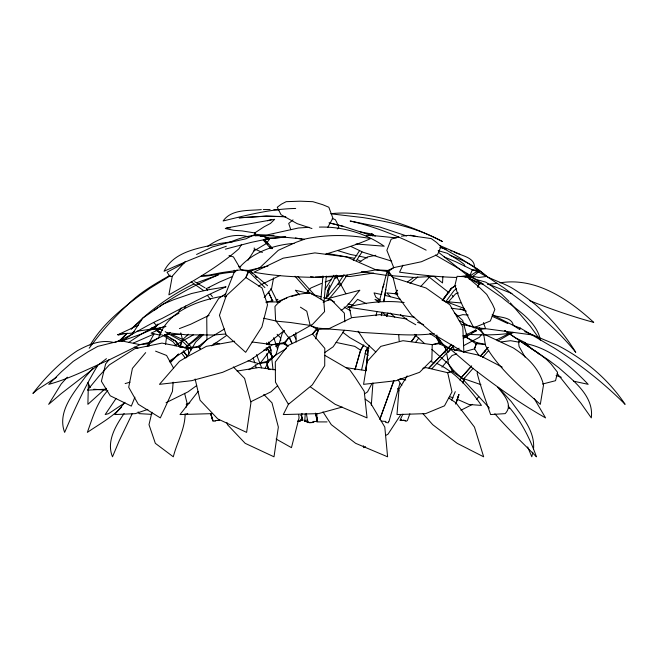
<?xml version="1.0" encoding="UTF-8"?>
<svg xmlns="http://www.w3.org/2000/svg" width="658" height="658" viewBox="0 0 658 658"><rect width="100%" height="100%" fill="white"/><g stroke="black" fill="none" stroke-linecap="round" stroke-linejoin="round"><path stroke-width="0.99" d="M400.467 415.19L388.014 434.181L385.966 435.283M442.867 276.516L442.53 282.956L433.967 276.253M387.299 270.874L387.241 271.622L393.097 277.536L426.006 287.982L449.875 304.802L462.796 326.87L463.874 352.326L434.354 334.708L411.694 315.314L397.564 295.812L393.097 277.536L387.875 270.454L375.924 269.829L346.264 275.233L313.512 277.355C293.443 276.952 273.679 275.834 253.898 272.19L283.179 258.175L314.894 252.894L346.618 256.941L375.924 269.829L387.809 271.598L387.875 270.454L393.755 267.617L421.424 261.736L437.578 254.506L440.926 246.66L436.575 242.44L431.278 238.591L408.61 235.367L401.413 236.181M371.309 405.229L372.93 382.923M320.94 298.888L322.955 275.924M323.983 302.228L326.269 276.064M88.353 384.93L87.884 404.341L103.627 390.169M173.136 382.183L172.454 391.354L160.338 417.896L138.287 404.275L128.705 387.274L132.414 368.373L145.673 352.622M304.695 421.449L305.238 414.014M307.089 421.449L306.99 422.428L308.183 422.65M307.426 421.91L307.631 419.886M313.866 421.449L313.767 422.428L309.466 422.79M301.216 420.487L301.956 413.405M365.807 370.75L368.052 350.278L369.196 345.343M365.807 370.512L368.019 350.475M300.887 420.487L300.344 421.202L297.441 421.202M533.49 449.332C535.373 431.072 521.317 415.453 511.332 401.651L498.188 387.266M387.702 271.877L387.875 270.454L387.241 271.622L387.792 271.91M185.128 413.8C185.046 429.057 176.944 442.283 173.309 456.808L155.337 443.327L148.996 424.657L151.957 412.221M165.577 344.348L166.384 338.36M318.217 330.497L317.205 330.308L318.217 330.497L315.618 338.837M337.266 275.513L336.995 277.536L345.804 293.6M468.48 275.126L469.82 278.753L479.402 282.545L477.963 287.242M436.896 334.971L436.484 337.793L439.873 343.969L440.251 342.596L436.484 337.793L429.822 333.507M138.369 325.151L117.782 334.79L120.702 333.984M327.742 296.709L328.91 289.717M381.566 293.435L381.895 291.494M475.726 330.045L476.269 330.76L475.726 330.045L463.281 336.444M166.885 335.424L167.214 333.474M381.336 315.511L381.87 312.427M383.762 301.454L385.851 289.405M186.181 407.261L186.979 402.828L184.618 393.32M381.344 315.692L381.862 312.698M383.77 301.701L388.804 271.4L387.463 270.775M337.357 275.562L336.995 277.536L334.248 278.581M327.75 290.408L329.822 285.07M326.031 298.288L327.717 290.523M330.102 223.046L343.237 226.344L371.614 235.539L371.943 234.059L360.222 231.846M361.637 369.747L365.881 350.854M273.555 277.923L271.548 288.739L264.162 297.474M532.857 452.136L531.796 456.808L527.658 446.922M376.006 315.733L376.911 311.785M379.181 301.915L387.11 271.154M301.208 415.091L302.721 419.903L301.956 420.487M355.007 369.722L360.666 349.941L355.032 369.533M371.531 235.506L371.943 234.059L374.542 235.654M388.985 421.449L399.908 383.293M519.836 329.526L520.248 328.079L513.322 325.414L492.653 315.017M180.267 347.408L181.962 341.584M477.568 371.729L477.157 373.135C480.743 387.274 485.884 400.73 490.621 414.556L505.163 413.635C513.684 404.892 503.518 394.57 497.876 387.348M477.938 287.168L479.106 283.466M481.393 282.94L479.402 282.545L478.942 283.976L469.82 278.753M106.415 388.302L105.815 390.145L93.814 389.232M325.208 289.092L333.869 275.241M483.441 322.568L485.579 328.671L479.633 328.079L479.156 329.526L485.579 328.671L532.922 335.012L528.884 333.688M456.068 403.222L458.93 394.594M464.326 378.292L463.051 382.125L464.326 378.292L473.135 368.241M455.936 403.222L458.84 394.594L455.64 404.152M388.656 421.449L388.171 422.831L385.596 422.428L385.925 421.449L381.105 421.095M462.763 383.022L464.384 378.218M382.388 288.492L384.009 284.157M393.813 380.76L379.839 419.294L393.871 380.637M407.417 420.487L409.86 413.775M387.776 274.139L388.598 271.754M156.012 330.727C156.991 329.288 155.847 330.497 160.939 333.935M248.856 271.754L248.971 271.853A1.168 0.765 -51 0 0 249.464 271.91L249.991 270.775A1.168 0.765 -51 0 0 249.497 270.709L248.856 271.754L264.894 287.571M134.906 397.152L131.329 406.118L110.24 395.787L101.406 381.286L105.634 363.915L109.129 359.613M451.684 400.08L455.278 391.642M460.057 380.39L461.258 377.577M405.295 420.487L405.04 421.071L406.817 421.071M192.983 347.292L188.048 348.279L180.555 346.988L179.675 346.198L182.126 340.581M402.425 420.487L400.294 419.689L402.844 414.186M402.992 265.149L399.546 272.19C418.504 274.699 437.282 276.96 456.389 277.437M265.158 368.283L268.275 361.982L266.926 353.511M132.307 413.553L119.279 440.638L112.493 456.808C106.185 441.46 115.602 425.833 124.123 413.52M288.911 403.329L283.302 414.556L318.365 413.635L342.193 407.063M328.811 290.005L336.32 275.126M327.774 227.29L332.882 218.135L328.836 207.237L322.733 204.696L312.871 201.685L300.426 201.192L286.205 201.669L281.385 204.169L277.257 207.245L281.04 214.705L297.268 223.695L311.95 228.532M184.404 308.52L185.745 305.97M371.803 383.853L367.518 391.872L364.565 393.813M315.791 334.93L318.225 330.456M156.662 330.456L160.207 332.529M186.346 357.771L195.673 342.07L203.684 334.338M90.097 345.211C102.154 324.698 121.113 309.285 139.965 295.277L150.23 288.114L169.805 276.056M248.033 260.19L254.375 250.32L254.218 247.934M367.945 347.325L365.766 351.01L367.83 347.498M386.485 315.577L387.99 312.994M386.394 315.898L387.94 313.266M407.179 375.874L399.011 389.281L396.988 414.556L425.627 413.635L444.495 405.83L451.997 391.872L447.703 372.699L426.022 367.616L422.855 368.283M396.215 294.866L397.259 293.131M241.601 244.365L238.928 248.798C217.782 267.296 193.246 281.073 168.876 294.866L172.314 276.097L185.416 261.366M360.954 349.817L363.627 345.442M395.145 293.797L397.284 290.293M360.559 350.097L363.751 344.891M395.162 293.748L397.292 290.277M343.986 274.682L337.957 284.001L326.171 298.123M353.313 260.28L359.342 250.961M370.923 235.638L371.943 234.059L375.249 236.14M347.103 275.011L340.507 285.21L328.202 299.949M356.447 260.576L361.941 252.08M371.943 234.059L371.079 235.367L373.02 235.967M479.402 282.545L478.637 283.697L483.523 284.083M97.499 365.815C84.676 387.003 74.379 409.646 64.64 432.388C56.925 411.776 73.795 392.629 85.104 377.24L92.729 368.554M157.978 324.024L154.663 328.671L152.689 328.934M449.949 290.408L451.314 288.492L455.764 285.687M259.63 363.981L269.615 351.117M443.377 299.596L449.858 290.523M344.471 330.267L333.17 346.782L324.887 352.466M178.77 311.234L181.164 307.96M415.766 342.127L418.809 338.031M445.556 302.022L454.069 290.565L456.446 288.763M479.633 328.079L478.744 329.271L483.638 334.001L513.273 347.909C527.083 356.891 539.42 368.357 543.524 384.93L540.317 404.341C520.141 386.608 499.175 369.015 485.489 345.573L483.638 334.001L479.633 328.079L461.225 324.271M89.192 348.222C100.6 332.594 113.439 317.97 127.619 304.802C140.014 292.407 155.255 283.672 170.299 275.176M411.414 341.543L416.325 335.012M442.809 299.719L451.363 288.352L442.719 299.826M116.014 398.534L105.181 414.556L108.636 413.635L124.551 402.959M411.234 341.625L416.169 335.07M107.822 390.498C96.923 402.17 92.622 417.74 87.341 432.388C99.119 424.295 111.638 417.567 121.598 407.105M481.746 334.239L479.419 337.266L463.577 345.672M519.31 329.271L520.248 328.079L554.069 347.909C579.723 364.014 603.723 382.874 625.1 404.341C608.28 379.016 584.255 359.087 557.351 345.211L524.714 331.632M524.204 343.805L525.166 342.596L531.779 348.847L548.714 360.173L558.889 367.797C573.266 380.743 594.108 395.853 591.303 417.896L581.039 403.354L557.236 373.538M476.499 399.447L478.81 396.56M198.181 391.411L180.021 414.556L212.115 413.635M453.263 346.305L448.361 352.326L444.29 346.577M124.954 402.277L114.821 414.556L135.351 413.635L147.877 409.375M284.223 330.703L282.183 333.474L275.875 354.917L267.551 362.673L266.712 361.472L258.462 363.545L249.012 369.681M469.146 279.132L478.662 271.91L479.221 270.454L458.19 256.891L441.312 247.145M441.954 367.148L446.815 361.481M316.572 421.449L317.46 420.758L315.815 413.52M157.262 330.3L159.203 328.079L165.939 326.524M482.618 357.417L488.721 350.459M461.472 377.462L471.696 365.947M480.579 355.929L488.039 347.531M448.633 301.529L455.69 293.781L458.396 292.966M448.197 359.877L452.136 355.452L456.742 353.946M461.316 377.503L471.375 366.218M480.093 356.43L488.137 347.399M420.651 286.6L429.057 277.536L428.087 275.965M443.706 353.338L448.312 348.296M306.011 293.155L310.889 287.982L321.458 283.442M147.178 346.33L154.03 334.001L133.385 343.057M431.919 368.653L453.749 345.664M67.297 377.157L61.194 383.976L48.667 404.341L61.268 393.574L106.44 358.659M429.139 367.863L451.733 344.315L429.057 367.921M119.575 341.058L127.101 333.261M131.205 329.008L142.613 318.201C158.126 304.662 175.225 292.876 193.855 284.026M178.376 354.136L170.159 362.64L178.458 354.103M127.15 333.244L118.621 341.436M237.094 269.887L233.845 273.086L224.427 296.89L226.286 296.256M337.258 228.959L338.911 227.364L336.468 221.746L335.251 219.616L332.224 218.489M153.141 328.737L156.67 325.414L178.927 313.274M239.043 267.962C252.672 252.228 273.769 244.85 294.044 243.394M184.684 347.934L200.501 334.338M188.418 334.256L182.529 339.651L180.777 332.858M277.676 385.711L270.882 391.872L250.649 401.816M131.296 328.975L141.47 320.183M341.148 310.387C349.258 305.419 353.568 297.029 359.885 290.211L328.975 298.345M266.515 344.603L284.166 330.67M409.967 283.392L417.805 276.977M186.14 347.202L202.212 334.634M446.543 301.701L460.789 302.91M207.377 246.602C218.777 238.237 234.791 232.513 248.708 236.995M293.016 219.895L288.714 223.44L290.778 229.716M134.306 331.418L131.945 333.145L124.469 333.688L118.415 335.012L117.807 334.47M211.58 345.878L226.418 335.588M169.345 361.11L188.698 348.279L198.831 346.198L206.949 339.651L224.477 328.975M196.726 385.53L187.982 391.872L166.022 402.704M253.363 251.257L266.046 243.764L269.632 239.134L266.227 238.731M277.117 302.433L279.206 300.928L286.822 298.099M407.491 281.912L413.24 277.808M388.459 271.343L393.755 267.617L386.855 250.32L391.181 239.175L398.814 236.831M276.261 300.517L277.931 299.357L275.949 299.851M154.35 310.214L157.681 307.952M159.343 306.817L162.913 304.383C180.382 292.868 198.979 283.063 218.259 274.937L196.709 282.743M225.735 293.731L218.629 298.567L206.752 317.658L206.949 339.651L199.489 347.408L198.831 346.198L199.695 346.988L188.698 348.279L161.975 343.098L134.791 348.724L109.343 364.861L98.848 376.318L87.456 390.145L106.045 389.191M275.661 346.009L279.041 343.739M451.429 288.237L455.698 285.408M467.674 277.495L477.075 271.277M129.067 342.201L141.528 334.001L156.67 325.414L153.528 322.486M359.918 261.761L367.477 256.941L375.833 255.279M174.732 345.804L182.463 341.033M476.976 272.461C481.179 271.047 475.981 269.912 478.662 271.91M286.32 348.518L275.875 354.917L266.712 361.472L268.283 368.834L270.101 369.599M463.314 338.393L476.269 330.76M497.933 340.943L512.886 332.29M183.335 340.531L193.6 334.708M56.547 377.33L37.712 389.404L32.9 393.402C45.542 377.199 59.968 362.295 77.134 350.854C88.378 344.693 100.542 339.24 113.669 342.481M455.542 350.221L459.111 348.197M365.544 446.667L363.784 447.662L363.339 445.754M206.316 288.64L219.854 281.904L232.521 276.492M258.413 286.041L279.93 275.496M460.896 410.263L472.543 404.349M496.625 339.849L510.641 332.693M196.561 254.473L212.378 246.939L225.776 243.254L245.952 238.796L255.32 234.256L304.103 239.142M275.982 346.552L279.617 344.718M185.021 414.754L187.785 413.405M463.397 336.715L467.065 334.93M471.654 332.693L476.244 330.456M186.198 404.489L189.817 402.762M409.564 235.63L410.543 235.235L417.188 236.617M184.281 263.085L167.074 272.19L169.871 276.467L172.544 276.418M209.088 315.314L190.656 324.271L179.412 328.605M160.165 328.984L151.077 333.145L159.409 335.012L161.358 334.848M170.381 332.545L148.568 342.596L139.989 344.652L109.763 359.589C89.578 368.258 69.987 378.58 48.758 384.346L61.531 371.671L73.26 361.349L88.18 351.726L97.812 346.363L120.685 340.704L139.989 344.652L149.547 343.632L148.568 342.596L148.84 346.174M267.674 220.808L268.99 220.241M114.632 342.538C131.131 336.016 145.714 325.578 161.967 318.497C183.023 307.327 204.227 296.314 226.064 286.814L207.434 289.939L191.585 293.517L173.745 299.686L163.077 304.136L142.811 318.069L132.258 334.05L123.087 340.655L122.322 339.314L122.372 341.157M121.228 341.239L141.528 334.001L152.45 329.271L151.603 328.079L158.594 328.671L162.633 330.324M229.14 242.407C241.7 237.604 256.266 231.879 269.237 238.591L250.937 242.44L225.373 249.16M325.11 282.052L331.509 279.617M226.36 246.256C205.206 253.577 184.437 262.007 164.048 271.252C174.189 250.805 200.09 247.959 219.854 243.452L232.85 241.683M208.751 287.982L209.631 287.653M165.174 326.228L158.594 328.671L151.965 329.526L151.603 328.079L152.434 329.403M323.07 302.096L330.768 299.357L344.34 313.15L344.825 321.885M227.018 227.857L225.233 228.515L233.648 230.292L242.078 230.909L254.753 232.932L264.031 226.829L270.479 223.44L274.666 219.32L227.018 227.857L230.185 227.948M218.135 420.487L219.435 419.903L218.826 419.656M183.179 352.301L183.705 351.931L183.302 351.191M325.513 254.218C340.803 249.448 356.052 245.237 370.66 238.591C348.913 234.667 326.763 234.281 305.115 239.002L295.779 242.407L278.276 250.32L259.951 267.617L248.856 271.877L248.51 270.454L241.058 269.829L221.335 272.667L208.331 275.233L201.883 275.529M457.326 316.259L462.804 314.623L468.274 315.067M542.496 384.05L555.541 380.694L557.556 372.321L550.878 363.726L546.699 359.589L538.795 353.486L523.957 343.632L525.166 342.596L515.379 337.793L504.513 330.448M291.609 296.454L299.258 294.258M125.143 383.565L130.07 382.183M464.153 351.693L474.525 348.847L476.688 342.596L462.911 335.777M269.731 220.052L271.655 219.55M120.496 341.066L123.433 340.326L122.322 339.314L122.923 340.54M266.038 302.318L272.971 300.591M460.271 276.549L470.067 275.233L472.312 269.829L479.221 270.454L488.368 277.536L504.267 288.114L513.791 295.277C536.369 312.007 558.05 330.415 575.766 352.326C564.811 334.601 551.305 318.554 535.653 304.802C527.93 298.592 519.853 292.802 511.389 287.653C500.549 281.739 488.384 278.688 478.152 271.622L479.221 270.454L478.284 271.598L472.312 269.829L455.764 261.761L444.199 256.941M137.177 331.213L150.715 329.197M267.954 266.046L248.51 270.454L245.911 277.536L226.253 295.812L219.451 315.314L226.122 334.708L245.664 352.326L261.925 326.87L267.51 304.802L262.057 287.982L245.911 277.536L248.79 271.622L248.51 270.454L249.324 271.598L241.058 269.829L233.45 256.941L229.025 255.559M263.603 350.229L268.497 349.365M237.127 371.071L258.759 367.509L275.455 369.812M122.298 333.622L124.14 333.31M487.422 284.388L497.07 283.327M499.948 282.866C535.538 276.853 568.849 299.357 593.722 322.387C571.868 316.408 550.45 309.021 529.419 300.509M299.785 421.071L297.474 421.317M213.825 343.501L216.54 343.098L219.418 343.715M223.128 296.1C197.737 300.624 167.749 310.831 158.652 337.793L149.202 343.969L148.568 342.596L149.021 345.82M234.659 341.222L206.349 346.363L186.568 357.039L179.428 361.349L159.458 384.346L191.552 380.694L222.618 372.321L250.328 360.049L272.511 344.652L284.264 342.596L288.73 337.793L312.616 324.271L324.608 311.588L323.777 300.928L310.206 292.892C297.309 294.11 283.623 295.771 274.945 306.529L275.612 320.495L288.73 337.793L284.437 343.969L284.264 342.596L287.908 345.721M366.111 235.811L370.059 235.276L396.379 237.892M501.108 341.954L510.559 340.704L519.359 342.234M307.031 420.117L306.003 420.256A5.511 1.415 4.9 0 0 304.539 421.095M400.294 419.689L401.561 419.771M181.295 334.404L172.791 334.544M373.637 273.062L350.27 276.467L345.664 276.434M266.095 301.989L280.209 301.915M265.799 238.879L285.687 237.036M285.597 237.077L273.975 238.122L264.894 237.735M225.546 334.001L213.62 335.012L185.753 334.79L166.951 332.685L165.183 331.648M260.19 236.263L273.983 235.276M513.363 332.685C499.027 335.235 484.411 335.111 469.886 334.461M323.317 277.1L315.19 277.141M326.286 276.919L343.081 276.409M309.17 227.306L298.461 227.989L266.112 235.153L255.304 235.761L254.753 232.932L255.518 234.758M434.305 333.59C410.386 336.682 386.197 333.565 362.204 332.52L349.439 330.653L317.205 328.079L310.181 325.414L290.359 322.486L277.043 321.227L263.554 318.217M331.04 213.694C348.271 211.769 365.535 214.294 382.282 218.316C403.157 223.761 423.316 231.723 442.497 241.576C418.011 228.046 390.252 221.952 362.862 217.568L331.048 213.842M300.928 419.689L302.721 419.903M369.747 235.556L370.717 235.622M261.3 209.614C248.42 210.84 231.583 208.997 223.111 220.973C246.906 215.15 271.038 208.882 295.681 208.463M263.307 209.565L270.093 209.581M165.199 334.585L169.772 334.494M319.393 227.092C342.292 226.451 365.33 233.138 384.198 246.207L356.044 243.986M213.011 420.487L210.725 413.586M215.051 420.487L219.706 420.487M300.221 420.487L302.886 420.487M399.949 420.487L405.813 420.487M304.498 421.449L308.117 421.449M312.937 421.449L317.649 421.449M316.802 421.91L327.051 421.91M433.277 276.418L413.824 277.437L388.171 275.414M200.509 276.418C211.86 276.253 222.947 272.47 234.371 272.19L234.19 270.208M273.851 209.672L279.132 209.836M386.164 275.34L361.316 271.589M285.605 216.638L266.062 216.079L239.093 217.839L266.408 216.186L285.753 216.762M404.144 302.483C385.136 300.171 366.103 302.409 347.621 307.08L414.737 317.337M466.127 334.157L468.011 334.305M485.546 344.562L475.849 343.632L476.688 342.596L485.538 344.447M151.85 414.375L139.134 413.635L138.122 411.908M397.909 294.003L386.707 292.892L390.515 296.725M310.518 276.648L313.323 276.944M451.24 308.191L465.14 310.074M468.208 275.85L470.075 276.056M251.956 341.954L272.511 344.652L284.437 343.632L284.264 342.596L283.911 343.805L288.155 346.61M346.05 367.616L366.218 370.676M326.763 253.379L354.243 258.249M156.53 330.028L161.013 332.545M573.62 381.188L588.194 384.346C570.922 366.374 550.483 348.296 525.224 343.492M159.697 329.526L154.663 328.671L159.203 328.079L159.639 329.403M472.872 276.376L478.925 277.437L486.558 276.467C476.622 266.778 463.174 259.976 449.99 255.362M295.352 237.941L301.94 239.175M347.975 304.07L352.861 304.958M356.981 255.715L350.656 254.506L337.932 250.673M358.939 256.094L367.279 257.936M336.057 342.423L354.752 346.363L361.012 350.443M329.008 222.848L343.46 226.418M406.899 319.04L380.053 314.623L351.89 317.658L329.016 328.671L317.049 329.526L317.205 328.079L312.492 334.001L287.974 345.573L275.307 361.982L275.34 369.311L275.463 382.15L288.418 404.341L312.279 384.93L324.715 365.708L324.797 348.345L312.492 334.001L317.066 329.271L317.205 328.079L317.584 329.403L310.181 325.414L306.776 311.201L300.443 307.179M381.681 294.595L374.057 292.892L375.817 297.161L379.863 299.916M384.535 295.236L400.352 299.291M403.181 420.075L404.941 420.487M399.858 378.671L405.739 380.044M308.832 293.484L295.352 290.211L299.341 294.85M311.719 294.192L321.014 296.807M492.143 314.902C498.896 317.888 511.702 316.35 513.322 325.414L518.677 328.901M179.675 346.198L188.048 348.279L188.961 354.366M134.174 347.111L137.958 348.066M445.293 352.301L444.389 351.454L445.729 351.166M430.776 361.612L434.765 362.772M238.788 266.309L240.77 266.835M439.848 247.408L446.157 249.259M248.066 360.699L258.462 363.545L267.839 362.254L266.712 361.472L268.283 368.834M438.138 250.632L447.267 253.264L458.667 260.288L464.063 264.261L464.787 265.865M323.703 297.597L329.173 299.291L334.585 301.956M436.624 363.339C455.55 372.148 469.606 388.648 481.45 405.41L469.039 404.489L457.458 399.381M449.801 396.684L453.049 397.81M442.069 300.212L464.367 308.47M450.491 250.673L451.832 251.109M380.094 299.99L378.185 299.357L380.036 300.171M391.716 261.136L363.265 252.335L351.051 246.52M556.092 375.471L561.29 377.305M479.287 329.403L468.027 325.414L459.218 320.462M155.568 351.15L166.581 355.452L173.622 368.266M463.355 276.368L466.127 277.388M492.159 316.259L507.811 323.53M453.913 251.907C461.085 255.806 474.986 257.048 474.484 267.617L478.695 271.474M417.452 322.256L423.645 324.633M406.628 235.951L379.724 227.002L350.138 221.022C376.73 226.928 402.03 237.67 426.145 250.163M489.379 284.544L511.965 293.575M460.148 308.783L466.374 311.226M480.94 384.667L461.686 377.98L452.433 371.614L453.658 370.619L461.686 377.98L489.387 408.05M380.439 301.553L374.986 299.357L378.794 302.532M300.262 420.075L301.076 420.487M255.123 249.16L262.402 252.458M439.462 245.409L459.926 254.218M171.393 334.305L185.169 340.712L186.272 341.856M357.384 259.688L360.921 261.407M366.49 303.708L357.631 299.357L349.538 308.438L351.314 317.09M435.407 255.057L467.435 273.564L502.103 297.581C516.201 309.679 536.492 320.471 540.465 340.252L530.044 325.907L510.402 302.877M344.118 307.023L350.624 310.79M324.986 355.452L349.859 369.944L355.394 377.774L364.236 391.354L367.049 417.896L335.087 404.275L310.535 387.003M276.105 439.026L291.453 447.662L299.045 417.92L298.765 414.927M167.395 333.195L183.204 341.954L191.19 349.957M164.533 334.544L175.086 340.556M415.79 324.764L408.273 320.495L400.385 314.705M502.251 367.148L479.838 355.452L450.08 348.847L439.322 343.805L440.251 342.596L450.08 348.847L472.205 367.797C495.614 386.007 519.746 403.231 545.556 417.896L534.23 398.6M165.528 335.638L168.185 337.192M169.953 338.228L172.618 339.775M194.562 281.649L205.025 287.801M382.257 312.205L387.126 316.498M173.498 340.293L174.181 340.712M368.908 348.518L349.826 337.636L342.629 332.191M162.584 335.004L173.26 341.954L176.196 345.919M525.043 344.364L537.29 352.474L539.494 354.539M448.888 398.082L455.928 402.828L474.451 427.067L483.663 456.808L457.137 443.327L432.684 424.657L423.078 413.792M438.598 252.335L466.744 274.896L467.435 273.564L466.251 274.567L466.876 276.796L479.032 286.987L486.764 294.447L492.505 304.333L494.849 309.499L490.358 320.964L473.785 327.799C466.506 313.866 459.045 300.426 455.007 285.194L457.08 276.335L466.876 276.796L467.435 273.564L466.456 274.789L474.657 279.058L485.76 282.134L491.427 285.852L501.667 294.184L509.086 301.438M504.596 330.456L524.451 343.969L525.166 342.596L525.545 344.652C519.014 340.77 518.002 337.784 519.039 346.363L525.018 357.039M364.993 353.14L368.184 355.369M191.133 281.821L203.667 290.606M365.19 399.135L370.421 402.828L384.798 427.067L387.603 456.808L355.649 443.327L331.303 424.657L322.963 411.859M484.452 352.186L484.609 351.191A1.464 1.135 -51.9 0 1 485.489 351.084M424.624 343.616L414.392 334.338M431.862 349.39L448.526 364.063L453.658 370.619L452.869 371.819L448.526 364.063L446.683 353.395M449.11 292.761L427.84 276.056M249.991 270.775L267.6 285.753M452.178 295.277L453.387 296.725M454.349 312.69L462.739 320.495L467.402 337.793L476.129 343.969L476.688 342.596L474.525 348.847L478.86 355.32M390.079 312.961L394.792 317.09M250.13 271.4L252.359 273.448M255.337 276.187L256.834 277.553M375.825 352.005L365.165 342.07L358.116 331.188M263.776 394.43L271.984 402.828L278.35 427.067L274.008 456.808L245.179 443.327L227.462 424.657L226.952 422.559M233.302 366.893L244.587 378.416L250.953 402.647L246.61 432.388L217.782 418.916L200.073 400.245L195.138 378.992M277.092 334.264L280.489 337.793L280.645 340.441M186.354 341.93L191.782 347.589M494.857 413.792C508.001 428.835 522.378 442.67 536.443 456.808C529.912 438.376 521.07 420.766 508.124 405.986M264.319 239.249L272.56 248.379M297.942 276.541L314.417 294.809M263.899 239.561L267.979 244.159M270.01 246.462L272.05 248.757M263.258 240.047L270.693 248.518M295.023 276.253L309.893 293.205M436.377 335.588L444.989 346.782L446.001 350.673M207.369 295.352L210.502 299.341M180.226 347.153L175.225 340.745L180.193 347.136M187.094 355.953L183.343 351.15L187.028 355.929M436.706 336.082L440.227 340.819M175.192 340.63L180.169 347.037M183.278 351.051L187.629 356.661M210.659 294.455L212.444 296.807M206.143 288.492L207.591 290.408M181.674 353.19L185.317 358.034M338.105 284.527C337.447 283.022 341.124 284.248 340.375 285.317A2.418 0.88 31.8 0 1 339.906 285.383M266.589 342.76L267.683 344.422M268.777 346.083L270.956 349.398M398.008 379.666L401.832 385.547M267.444 348.715L272.305 356.521M272.297 356.43L266.885 347.72L272.239 356.397M90.261 387.488L87.909 382.643M508.428 406.957L509.333 408.577M200.435 349.587L198.831 346.198L200.509 349.48M397.671 388.393L398.913 390.86M270.841 288.549L277.676 302.326M293.632 334.478L295.911 339.067M268.472 292.094L272.708 301.298M289.216 337.143L292.193 343.641M268.818 292.769L272.609 301.068M289.018 337.019L291.963 343.476M452.375 345.36L454.653 350.722M255.904 235.671L255.32 234.256L255.633 235.58M256.562 354.572L261.654 367.871M215.479 420.487L215.684 421.071L212.904 421.202L211.029 414.598M273.753 337.587L277.594 349.299M253.264 357.96L254.72 362.846M255.304 364.803L256.176 367.732M210.7 413.619L212.649 420.487M268.637 342.02L269.443 344.932M270.257 347.893L271.08 350.854M268.711 342.802L269.245 344.767M269.788 346.733L270.866 350.665L273.062 369.878M313.224 421.449L313.447 422.428L307.952 422.428L306.307 413.38M315.388 413.092L317.172 421.095M266.087 348.033L266.474 350.582M398.707 334.634L399.159 340.77M280.489 337.793L280.637 340.68M295.87 332.504L296.166 342.07M367.452 347.366L367.715 355.509M316.901 413.775L316.901 417.846M432.216 344.652L431.87 360.049L419.565 372.321L396.182 380.694L363.57 384.346L367.312 361.349L380.826 346.363L403 340.704L432.216 344.652L439.528 343.632L440.251 342.596L432.216 344.652M453.658 370.619L447.703 372.699L453.658 370.619M302.672 420.075L301.167 415.239L302.672 420.075M317.46 420.758L315.848 413.775L317.46 420.758"/></g></svg>
